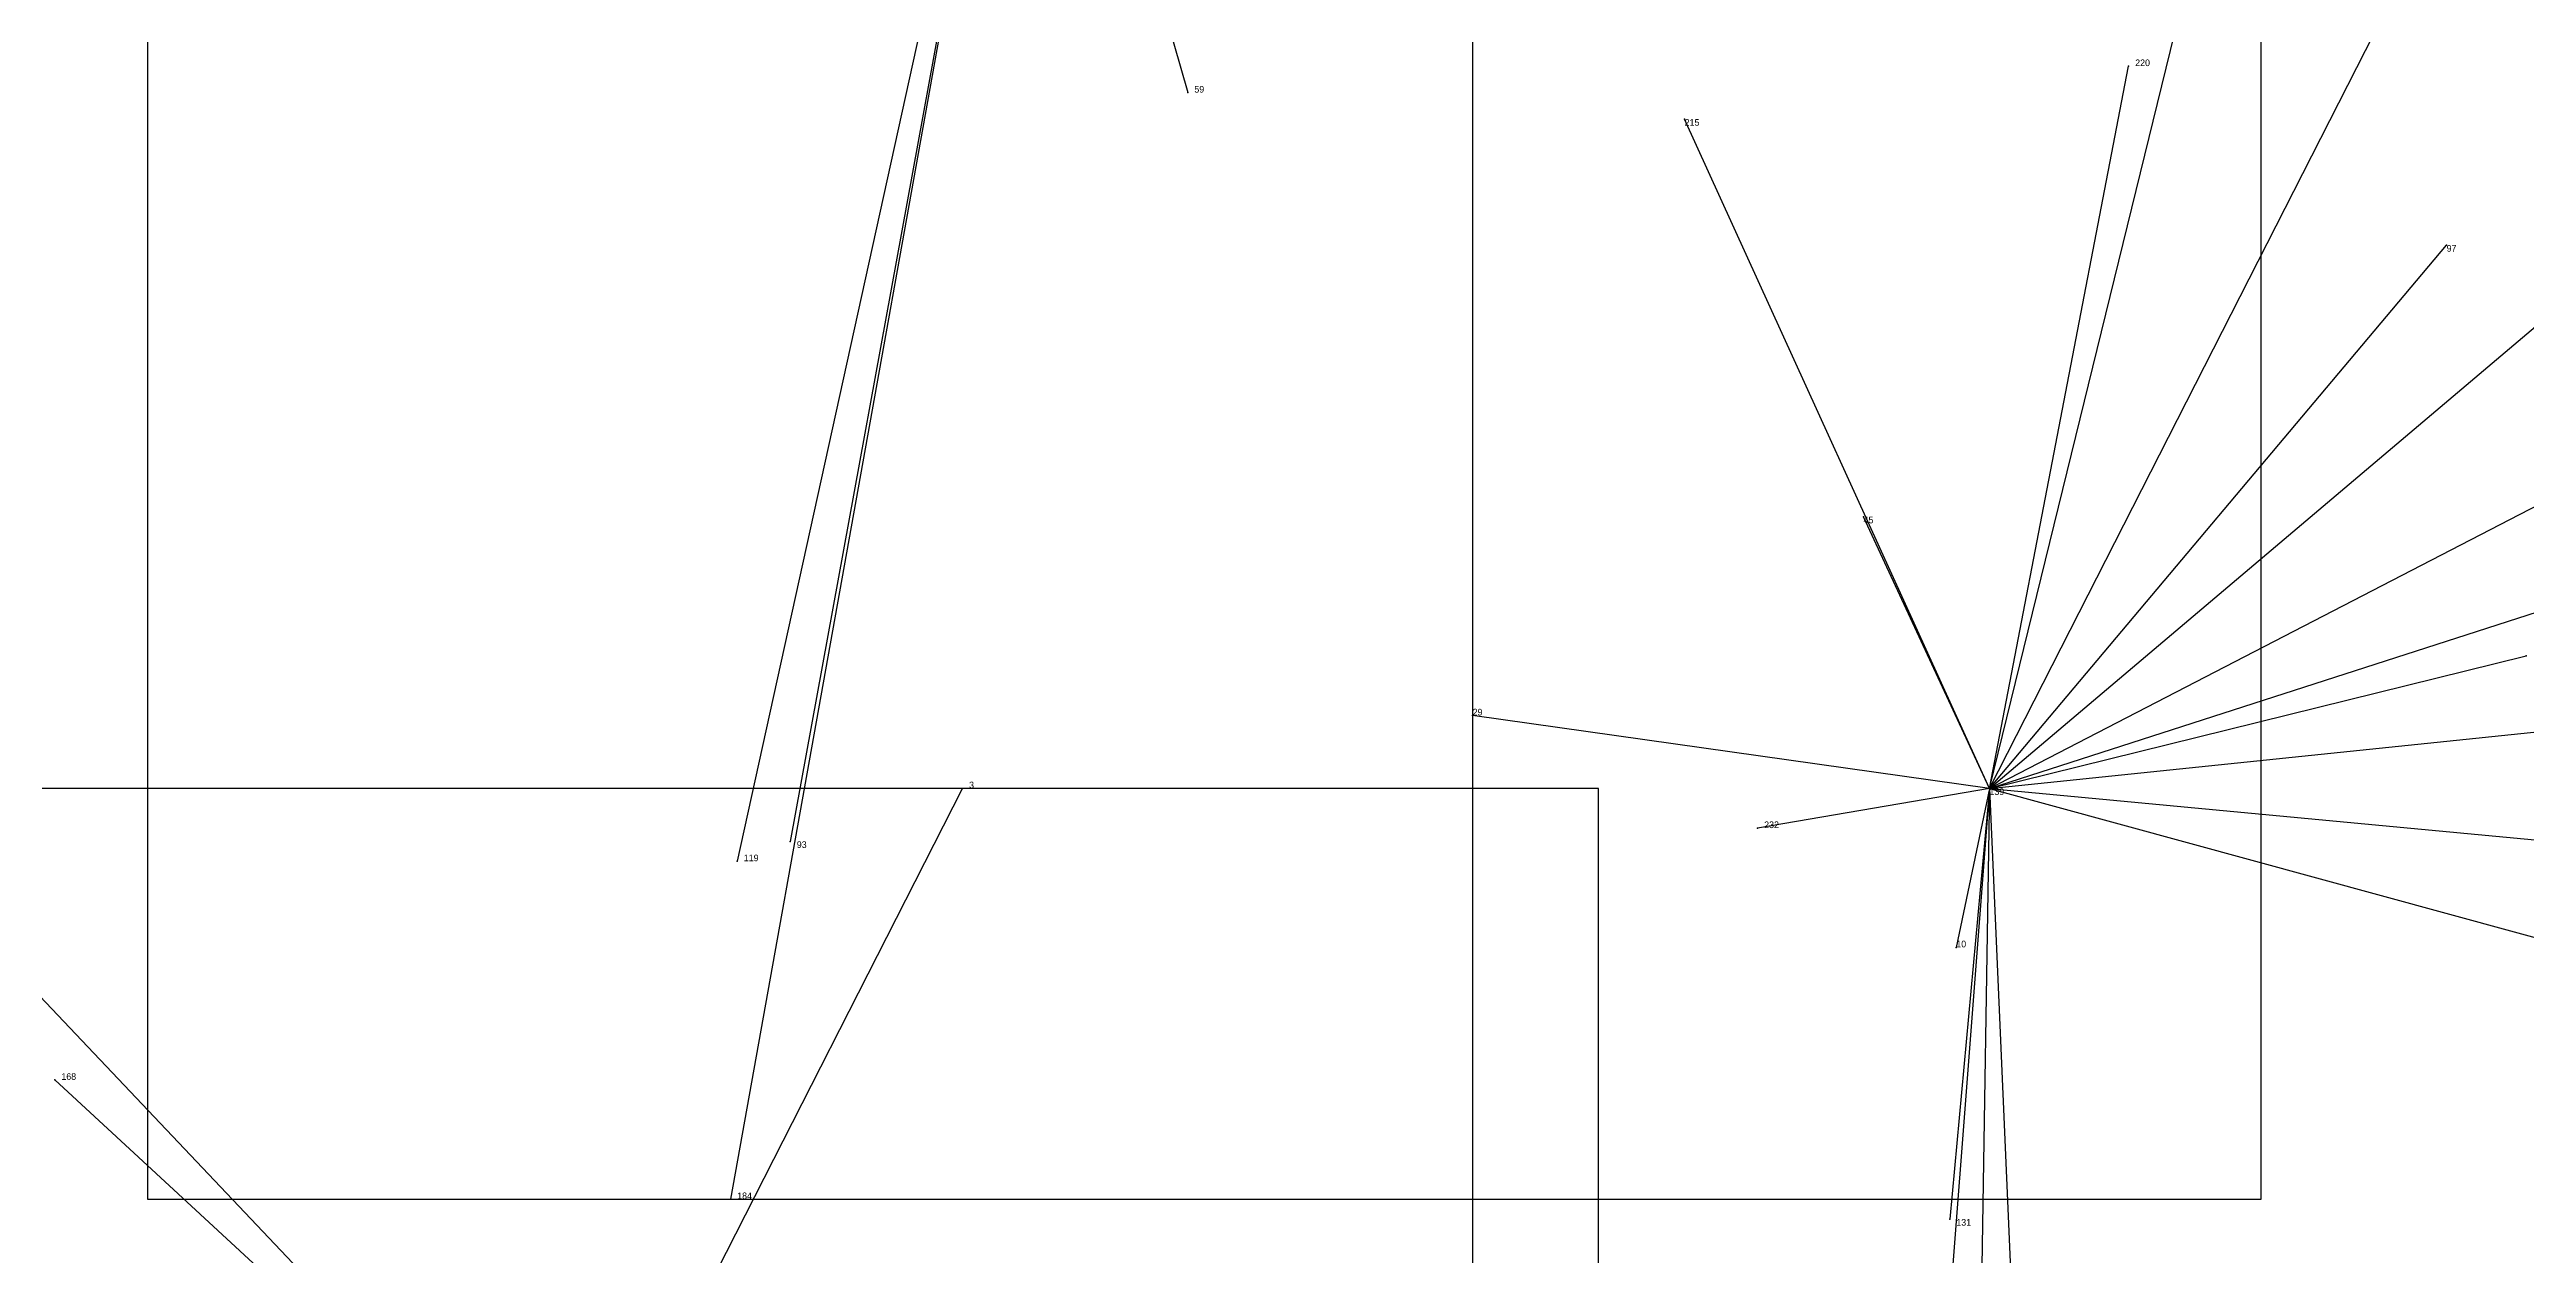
# Model space of a CAD drawing. Extents: x 0.01 to 1, y 0.004 to 0.997.
# Drawn here: x 0.2432 to 0.6171, y 0.6045 to 0.7865 of the extents above; entities that cross this region are included whole.
import ezdxf

# ---------------------------------------------------------------- set-up
doc = ezdxf.new("R2010")
doc.units = 0
for name, color, linetype in [('Clients', 3, 'CONTINUOUS'), ('Facilities', 3, 'CONTINUOUS'), ('Facilities_lines', 3, 'CONTINUOUS'), ('Min_max_boxes', 1, 'CONTINUOUS'), ('Normals', 1, 'CONTINUOUS'), ('Source_points', 5, 'CONTINUOUS'), ('Text', 3, 'CONTINUOUS')]:
    doc.layers.add(name, color=color, linetype=linetype)

msp = doc.modelspace()

# ---------------------------------------------------------------- linework, layer by layer
at = {"layer": 'Clients', "color": 5}
for p in [(0.557, 0.784), (0.415, 0.78), (0.49, 0.776), (0.605, 0.757), (0.517, 0.716), (0.617, 0.695), (0.458, 0.686), (0.381, 0.675), (0.355, 0.667), (0.501, 0.669), (0.347, 0.664), (0.531, 0.651), (0.244, 0.631), (0.346, 0.613), (0.53, 0.61)]:
    msp.add_point(p, dxfattribs=at)
at = {"layer": 'Facilities', "color": 3}
msp.add_point((0.536, 0.675), dxfattribs=at)
at = {"layer": 'Facilities_lines', "color": 3}
for p, q in [((0.391, 0.864), (0.346, 0.613)), ((0.391, 0.864), (0.347, 0.664)), ((0.391, 0.864), (0.355, 0.667)), ((0.391, 0.864), (0.415, 0.78)), ((0.536, 0.675), (0.575, 0.834)), ((0.536, 0.675), (0.616, 0.832)), ((0.536, 0.675), (0.557, 0.784)), ((0.536, 0.675), (0.49, 0.776)), ((0.536, 0.675), (0.64, 0.763)), ((0.536, 0.675), (0.605, 0.757)), ((0.536, 0.675), (0.654, 0.736)), ((0.536, 0.675), (0.682, 0.722)), ((0.536, 0.675), (0.517, 0.716)), ((0.536, 0.675), (0.617, 0.695)), ((0.536, 0.675), (0.73, 0.695)), ((0.536, 0.675), (0.458, 0.686)), ((0.322, 0.559), (0.381, 0.675)), ((0.536, 0.675), (0.501, 0.669)), ((0.536, 0.675), (0.528, 0.571)), ((0.536, 0.675), (0.53, 0.61)), ((0.536, 0.675), (0.531, 0.651)), ((0.536, 0.675), (0.534, 0.547)), ((0.536, 0.675), (0.621, 0.667)), ((0.536, 0.675), (0.642, 0.646)), ((0.536, 0.675), (0.541, 0.561)), ((0.322, 0.559), (0.23, 0.656)), ((0.322, 0.559), (0.244, 0.631))]:
    msp.add_line(p, q, dxfattribs=at)
at = {"layer": 'Min_max_boxes', "color": 1}
for p, q in [((0.258, 0.997), (0.258, 0.613)), ((0.258, 0.997), (0.258, 0.613)), ((0.577, 0.613), (0.577, 0.997)), ((0.577, 0.613), (0.577, 0.997)), ((0.458, 0.834), (0.458, 0.547)), ((0.458, 0.834), (0.458, 0.547)), ((0.477, 0.675), (0.138, 0.675)), ((0.477, 0.675), (0.138, 0.675)), ((0.477, 0.407), (0.477, 0.675)), ((0.477, 0.407), (0.477, 0.675)), ((0.477, 0.675), (0.477, 0.675)), ((0.258, 0.613), (0.577, 0.613)), ((0.258, 0.613), (0.577, 0.613)), ((0.258, 0.613), (0.258, 0.613)), ((0.577, 0.613), (0.577, 0.613))]:
    msp.add_line(p, q, dxfattribs=at)
at = {"layer": 'Normals', "color": 1}
for p, q in [((0.557, 0.784), (0.557, 0.784, 0.1)), ((0.415, 0.78), (0.415, 0.78, 0.1)), ((0.49, 0.776), (0.49, 0.776, 0.1)), ((0.605, 0.757), (0.605, 0.757, 0.1)), ((0.517, 0.716), (0.517, 0.716, 0.1)), ((0.617, 0.695), (0.617, 0.695, 0.1)), ((0.458, 0.686), (0.458, 0.686, 0.1)), ((0.381, 0.675), (0.381, 0.675, 0.1)), ((0.536, 0.675), (0.536, 0.675, 0.1)), ((0.355, 0.667), (0.355, 0.667, 0.1)), ((0.501, 0.669), (0.501, 0.669, 0.1)), ((0.347, 0.664), (0.347, 0.664, 0.1)), ((0.531, 0.651), (0.531, 0.651, 0.1)), ((0.244, 0.631), (0.244, 0.631, 0.1)), ((0.346, 0.613), (0.346, 0.613, 0.1)), ((0.53, 0.61), (0.53, 0.61, 0.1))]:
    msp.add_line(p, q, dxfattribs=at)
at = {"layer": 'Source_points', "color": 5}
for p in [(0.557, 0.784), (0.415, 0.78), (0.49, 0.776), (0.605, 0.757), (0.517, 0.716), (0.617, 0.695), (0.458, 0.686), (0.381, 0.675), (0.536, 0.675), (0.355, 0.667), (0.501, 0.669), (0.347, 0.664), (0.531, 0.651), (0.244, 0.631), (0.346, 0.613), (0.53, 0.61)]:
    msp.add_point(p, dxfattribs=at)

# ---------------------------------------------------------------- texts
at = {"layer": 'Text', "color": 3}
for s, p in [('220', (0.558, 0.784)), ('59', (0.416, 0.78)), ('215', (0.49, 0.775)), ('97', (0.605, 0.756)), ('45', (0.517, 0.715)), ('29', (0.458, 0.686)), ('3', (0.382, 0.675)), ('139', (0.536, 0.674)), ('232', (0.502, 0.669)), ('93', (0.356, 0.666)), ('119', (0.348, 0.664)), ('10', (0.531, 0.651)), ('168', (0.245, 0.631)), ('184', (0.347, 0.613)), ('131', (0.531, 0.609))]:
    msp.add_text(s, height=0.001, dxfattribs=at).set_placement(p)

doc.saveas('drawing.dxf')
